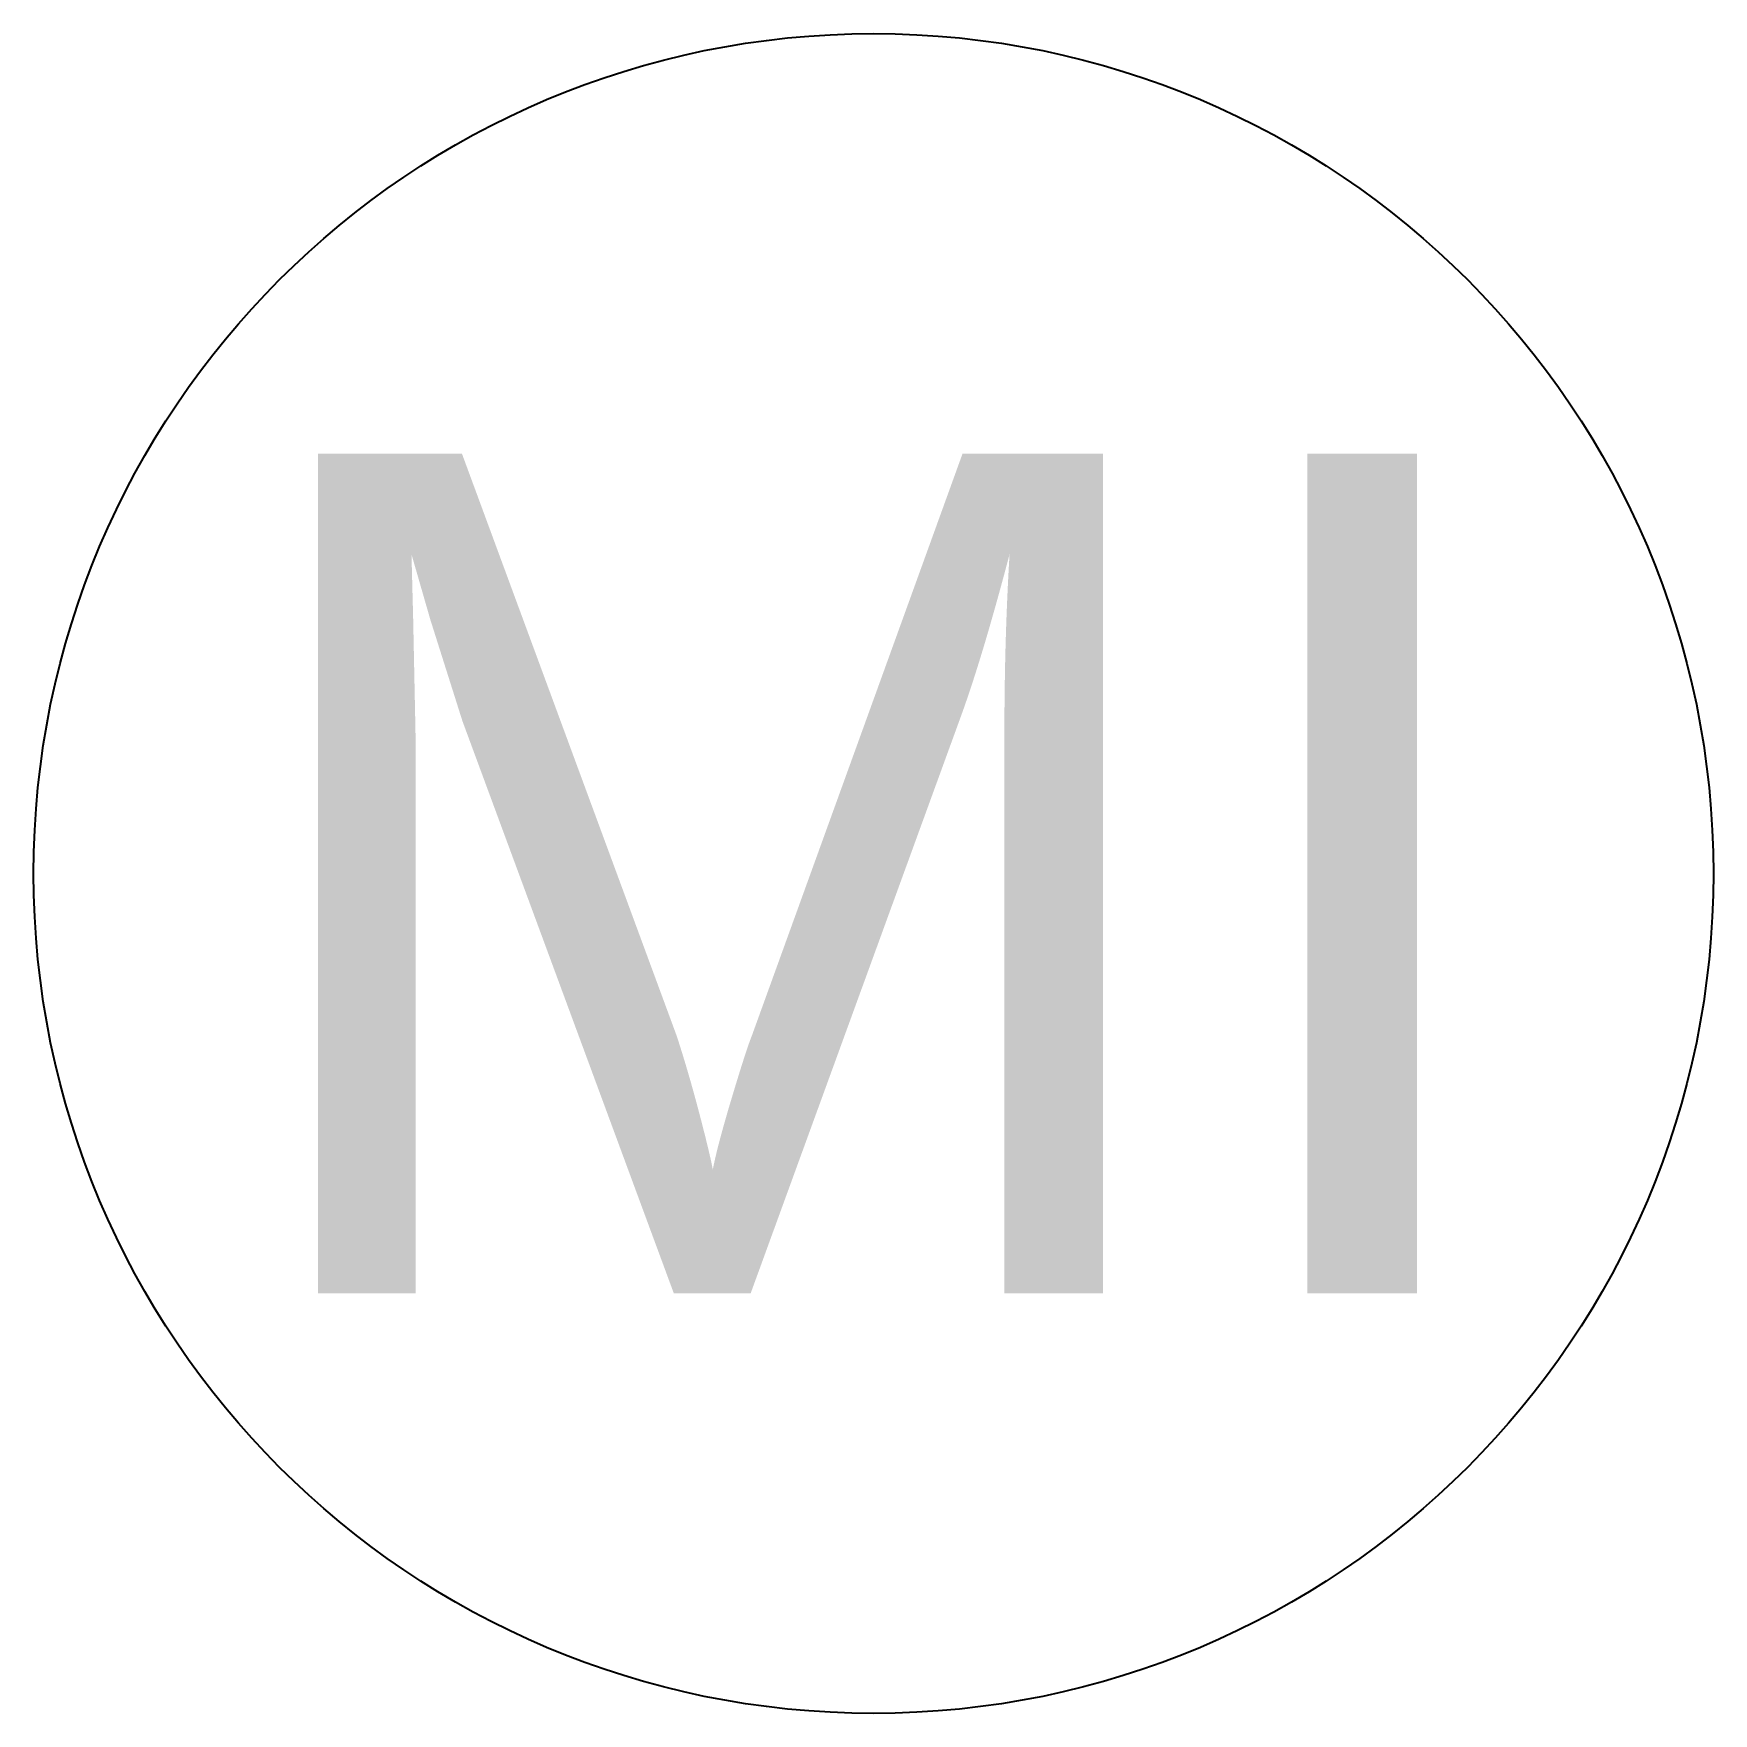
# Model space of a CAD drawing. Header units: millimetres. Extents: x -100 to 100, y -100 to 100.
import ezdxf
from ezdxf.enums import TextEntityAlignment as Align

# ---------------------------------------------------------------- set-up
doc = ezdxf.new("R2010")
doc.units = ezdxf.units.MM
doc.styles.add('EHS_Text', font='arial.ttf')

msp = doc.modelspace()

# ---------------------------------------------------------------- linework, layer by layer
at = {"color": 0, "linetype": 'ByBlock', "lineweight": -2}
msp.add_circle((0, 0), 100, dxfattribs=at)

# ---------------------------------------------------------------- texts
at = {"color": 0, "linetype": 'ByBlock', "lineweight": -2, "style": 'EHS_Text'}
msp.add_text('MI', height=100, dxfattribs=at).set_placement((0, 0), align=Align.MIDDLE_CENTER)

doc.saveas('drawing.dxf')
